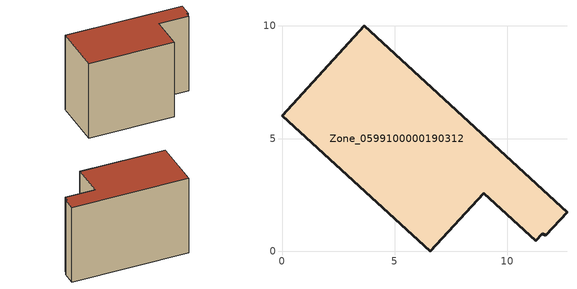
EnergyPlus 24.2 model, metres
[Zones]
Zone_0599100000190312
 floor ground (C_G): 8.94,2.57 6.58,0 0,6.02 3.66,10 12.65,1.73 11.71,0.71 11.55,0.77 11.25,0.46 z0
 wall outside (C_F): 3.66,10 0,6.02 6.58,0 8.94,2.57 11.25,0.46 11.55,0.77 11.71,0.71 12.65,1.73 3.66,10 z0:8.47
 roof outside (C_R): 11.25,0.46 11.55,0.77 11.71,0.71 12.65,1.73 3.66,10 0,6.02 6.58,0 8.94,2.57 z8.47
[BUILDING]
Pand.0599100000190312: North Axis=0; Terrain=City; Loads Convergence Tolerance Value=0.04; Temperature Convergence Tolerance Value=0.4; Solar Distribution=FullExterior; Maximum Number of Warmup Days=25; Minimum Number of Warmup Days=1
[Site:Location]
Rotterdam.The.Hague.AP_ZH_NLD Design_Conditions: Latitude=51.96; Longitude=4.45; Time Zone=1; Elevation=-4.5
[SITE:GROUNDTEMPERATURE:BUILDINGSURFACE]
18, 18, 18, 18, 18, 18, 18, 18, 18, 18, 18, 18
[MATERIAL] Thermal Absorptance=0.9; Solar Absorptance=0.7; Visible Absorptance=0.7
Name | Roughness | Thickness | Conductivity | Density | Specific Heat
G.TI.1975-1991 | MediumSmooth | 0.15 | 0.288461 | 540 | 1210
F.TI.1975-1991 | Rough | 0.3 | 0.230769 | 1920 | 840
R.TI.1975-1991 | MediumRough | 0.2 | 0.153846 | 1500 | 1000
[CONSTRUCTION]
C_G: G.TI.1975-1991
C_F: F.TI.1975-1991
C_R: R.TI.1975-1991
[ZONE]
Zone_0599100000190312: Type=1; Multiplier=1; Ceiling Height=Autocalculate; Volume=Autocalculate; Floor Area=autocalculate; Part of Total Floor Area=Yes
[ZONEINFILTRATION:DESIGNFLOWRATE]
Infil_Zone_0599100000190312: Zone or ZoneList or Space or SpaceList=Zone_0599100000190312; Schedule=AlwaysOn; Design Flow Rate Calculation Method=Flow/Area; Flow Rate per Floor Area=0.003; Constant Term Coefficient=1; Temperature Term Coefficient=0; Velocity Term Coefficient=0; Velocity Squared Term Coefficient=0
[HVACTEMPLATE:ZONE:IDEALLOADSAIRSYSTEM]
Zone_0599100000190312: Maximum Heating Supply Air Temperature=50; Minimum Cooling Supply Air Temperature=13; Maximum Heating Supply Air Humidity Ratio=0.0156; Minimum Cooling Supply Air Humidity Ratio=0.0077; Heating Limit=NoLimit; Cooling Limit=NoLimit; Dehumidification Control Type=ConstantSensibleHeatRatio; Cooling Sensible Heat Ratio=0.7; Dehumidification Setpoint=60; Humidification Control Type=None; Humidification Setpoint=30; Outdoor Air Method=None; Outdoor Air Flow Rate per Person=0.00944; Outdoor Air Flow Rate per Zone Floor Area=0; Outdoor Air Flow Rate per Zone=0; Demand Controlled Ventilation Type=None; Outdoor Air Economizer Type=NoEconomizer; Heat Recovery Type=None; Sensible Heat Recovery Effectiveness=0.7; Latent Heat Recovery Effectiveness=0.65
[ZONECONTROL:THERMOSTAT]
ThermostatControl_Zone_0599100000190312: Zone or ZoneList=Zone_0599100000190312; Control Type Schedule=DualSetpointControlType; Control 1=Thermostat_Zone_0599100000190312; Temperature Difference Between Cutout And Setpoint=0
[THERMOSTATSETPOINT:DUALSETPOINT]
Thermostat_Zone_0599100000190312: Heating Setpoint Temperature Schedule=HeatingSetpoint_Zone_0599100000190312; Cooling Setpoint Temperature Schedule=CoolingSetpoint_Zone_0599100000190312
[SCHEDULE:COMPACT]
HeatingSetpoint_Zone_0599100000190312: Through: 12/31, For: AllDays, Until: 24:00, 21
CoolingSetpoint_Zone_0599100000190312: Through: 12/31, For: AllDays, Until: 24:00, 24
DualSetpointControlType: Through: 12/31, For: AllDays, Until: 24:00, 4
AlwaysOn: Through: 12/31, For: AllDays, Until: 24:00, 1
